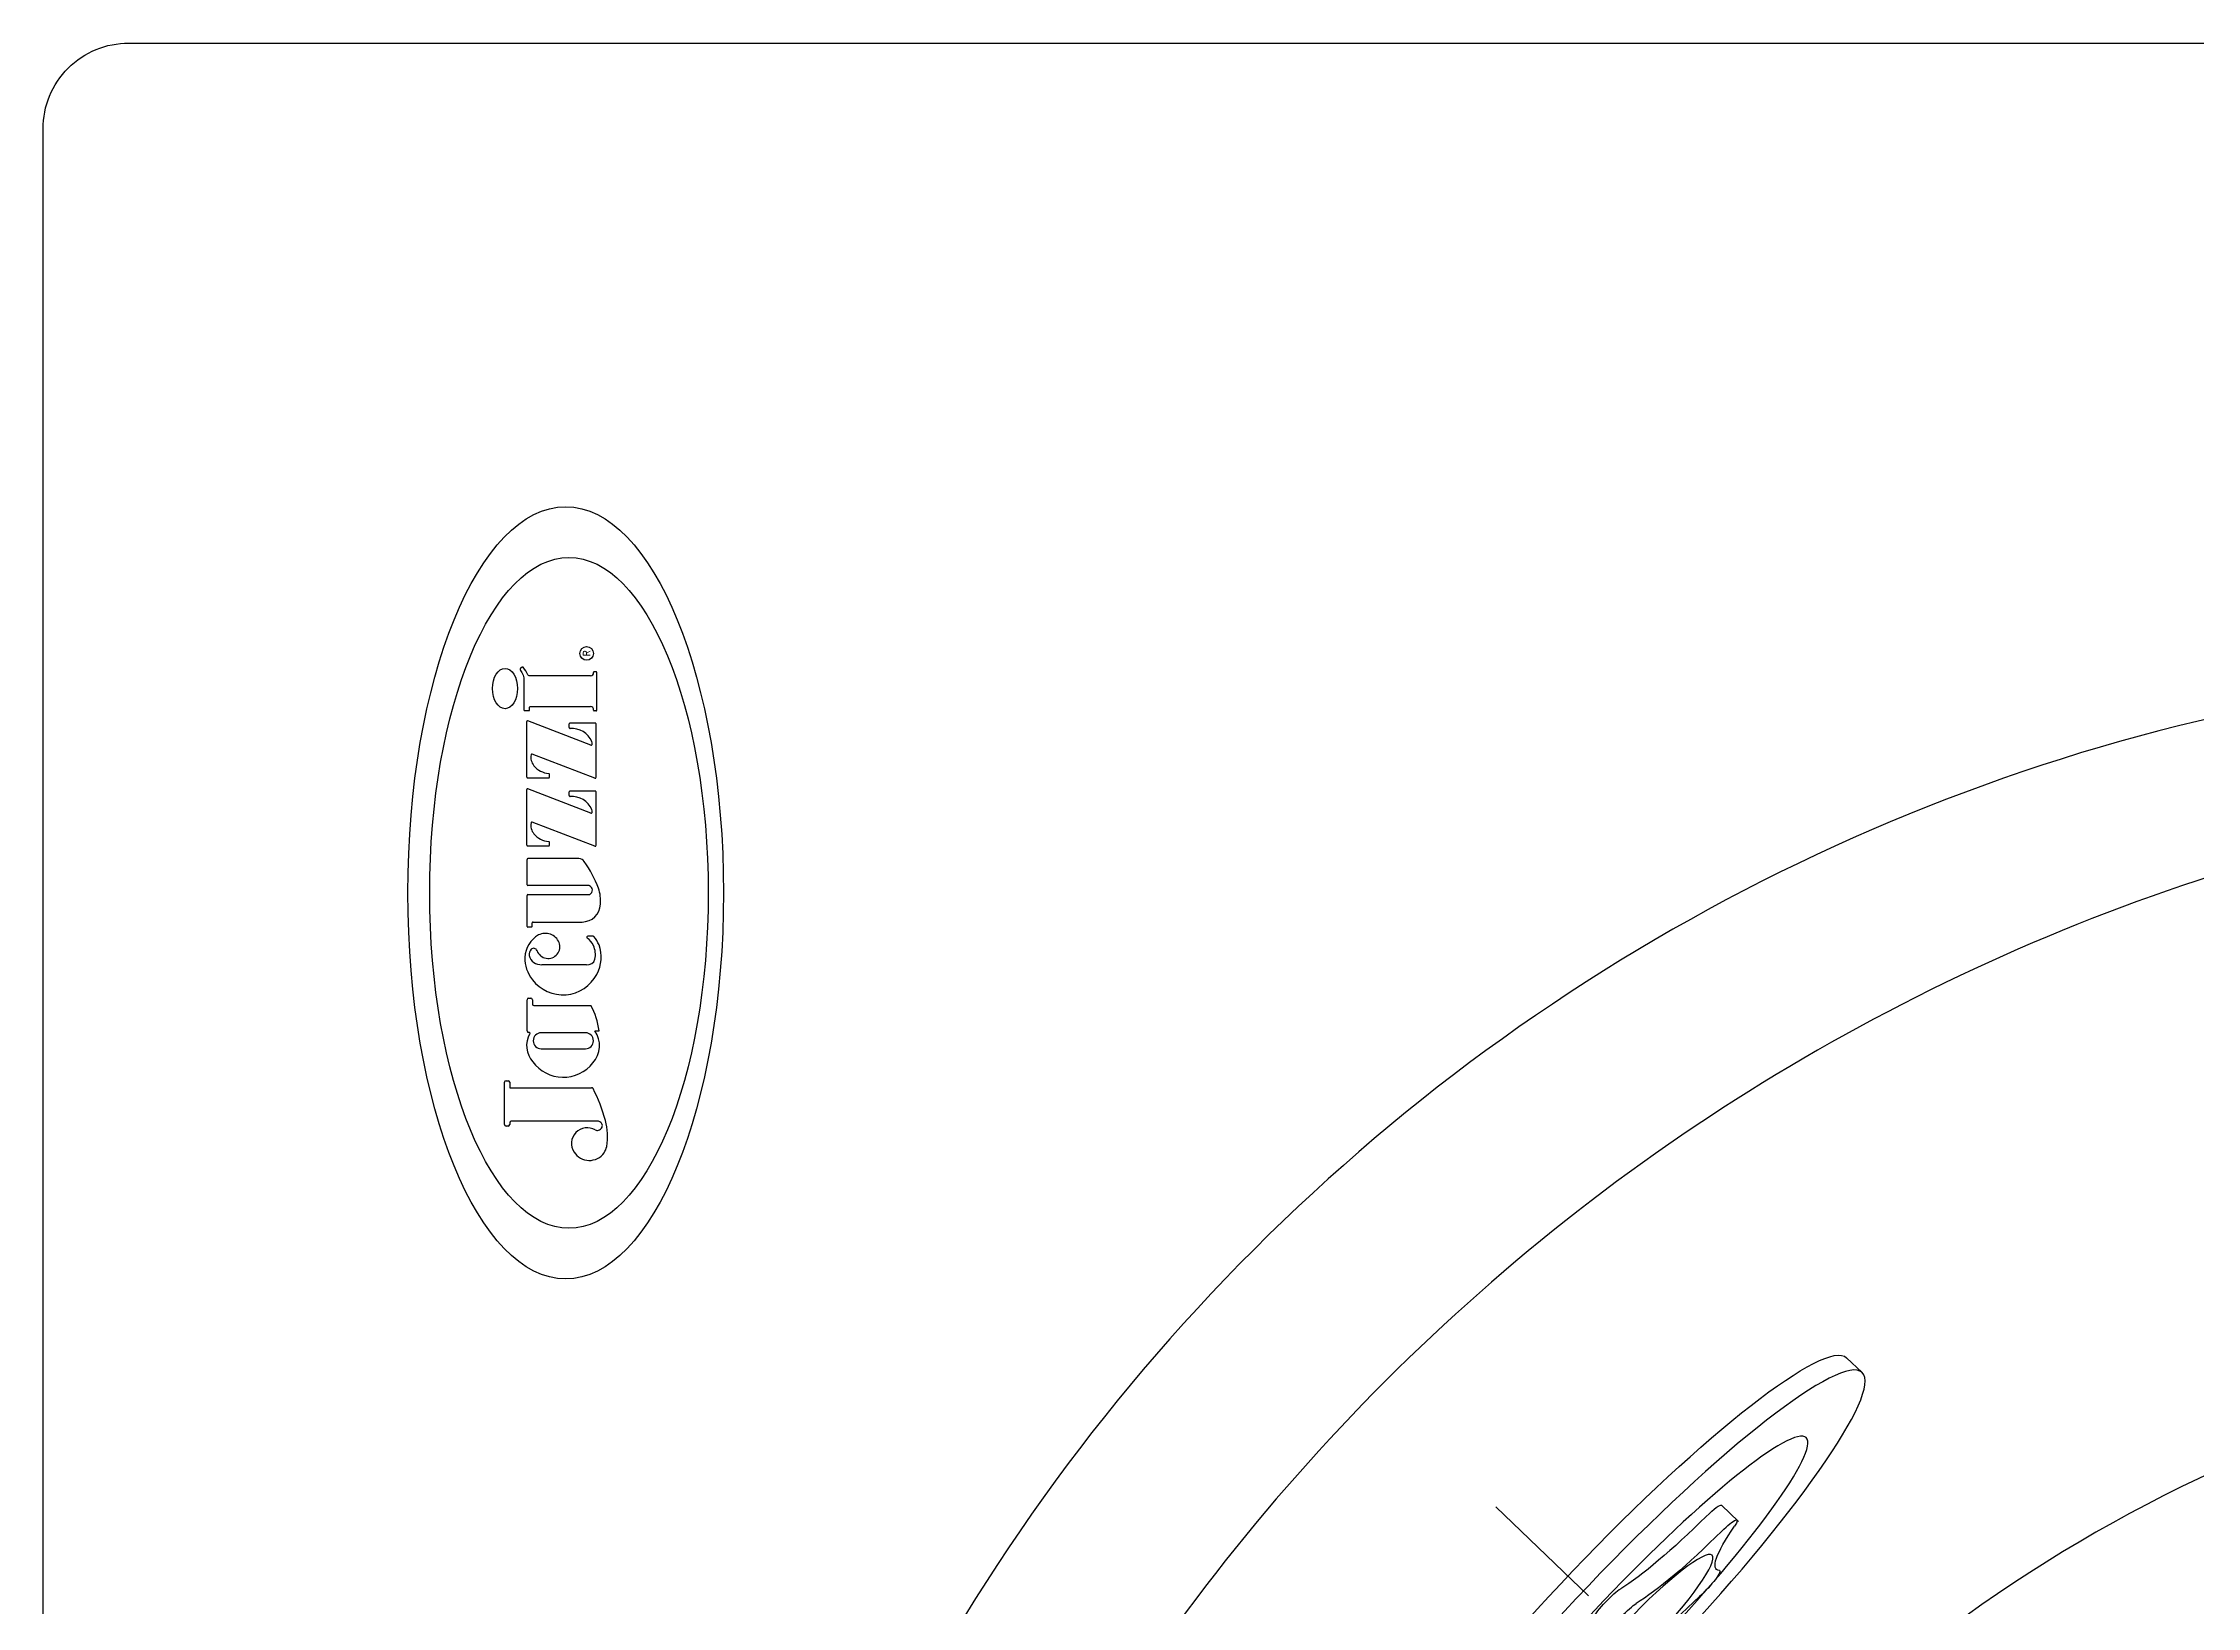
# Model space of a CAD drawing. Header units: millimetres. Extents: x -1239.26 to -1237.76, y 2210.73 to 2212.08.
# Drawn here: x -1239.2624 to -1239.0113, y 2211.8948 to 2212.0771 of the extents above; entities that cross this region are included whole.
import ezdxf
from ezdxf.enums import TextEntityAlignment as Align

# ---------------------------------------------------------------- set-up
doc = ezdxf.new("R2010")
doc.units = ezdxf.units.MM
doc.header["$LTSCALE"] = 10
doc.linetypes.add('CENTER', pattern=[2, 1.25, -0.25, 0.25, -0.25])
for name, color, linetype in [('CONTOR04', 7, 'Continuous'), ('jacuzzi', 1, 'Continuous'), ('LCENTR02', 1, 'CENTER'), ('LCOTA02', 1, 'Continuous')]:
    doc.layers.add(name, color=color, linetype=linetype)
doc.styles.add('ROMANS', font='romans', dxfattribs={"height": 4})

# ---------------------------------------------------------------- blocks, each defined once
blk = doc.blocks.new('PLX')
at = {"layer": 'LCENTR02'}
blk.add_line((21.9688152359513, -2.842170943040401e-14), (-2.026969913490916, 0), dxfattribs=at)
at = {"layer": 'LCOTA02'}
for p, q in [((-0.2835678784762194, 4.085000068219529), (-0.03357106223063511, 4.086261760369865)), ((-0.1443796211879089, 1.83446831677233), (0.1289324568961092, 1.835847677152572))]:
    blk.add_line(p, q, dxfattribs=at)
at = {"layer": 'LCOTA02', "extrusion": (0, 0, -1)}
for centre, major_axis, ratio, start_param, end_param in [((-0.2633808040706072, 0.08505100829052026), (-0.02018707440560891, 3.999949059929008), 0.1500000000000185, 3.141592653589786, 6.283185307179579), ((-0.0133839878251365, 0.08631270044085682), (-0.02018707440570853, 3.999949059929007), 0.1499999999999901, 3.141592653589951, 9.424777960769537), ((0.03661537542404858, 0.08656503887092981), (-0.01514030580423618, 2.999961794946756), 0.1333333333333371, 3.141592653589998, 9.424777960769585), ((-0.1430271426455647, 1.566482715420506), (-0.00135247854232016, 0.2679856013518248), 0.149999999999909, -1.378279017015479, -5.984102102729594e-13), ((-0.4643070302033721, 1.979668546752492), (-0.009588860342579006, 1.899975803466481), 0.1500000000000116, 1.763313636574339, 2.634916078451161), ((-0.2143102139577877, 1.980930238902829), (-0.009588860342576482, 1.899975803466457), 0.1500000000000133, 1.763313636574325, 2.634916078451152), ((0.1866134651713764, 0.0873220541611488), (-0.006308460751825431, 1.249984081227836), 0.1500000000000103, 3.141592653590395, 9.424777960769982), ((0.3709395685734762, 1.003452067396751), (-0.001352478542399201, 0.2679856013517972), 0.1500000000000434, -0.1216419555794492, 2.006597547733546), ((-0.04693520841476584, 0.0861433730379133), (-0.001352478542357786, 0.2679856013518465), 0.1499999999997972, 3.648269228728415, 5.776508732040891)]:
    blk.add_ellipse(centre, major_axis=major_axis, ratio=ratio, start_param=start_param, end_param=end_param, dxfattribs=at)
at = {"layer": 'LCOTA02', "extrusion": (0, 0, -0.9999999999999999)}
for centre, major_axis, ratio, start_param, end_param in [((0.1069696736000196, 1.567744407570871), (-0.001352478542398981, 0.2679856013518874), 0.1499999999998166, -1.378279017015481, 0.7499604862978466), ((0.3206192995002084, 3.155194685062526), (-0.009588860342658927, 1.899975803466241), 0.1500000000000406, 3.019950698010414, 3.891553139887237)]:
    blk.add_ellipse(centre, major_axis=major_axis, ratio=ratio, start_param=start_param, end_param=end_param, dxfattribs=at)
at = {"layer": 'LCOTA02', "extrusion": (0, 0, -0.9999999999999998)}
for centre, major_axis, ratio, start_param, end_param in [((0.6703573046065685, 0.08976342847205387), (-0.009588860342656009, 1.899975803467261), 0.1499999999999184, 4.27658775944645, 5.148190201322977), ((-0.2969320246603502, 0.08488168088754833), (-0.001352478542362281, 0.2679856013518628), 0.1499999999997875, 3.648269228728529, 5.776508732041003)]:
    blk.add_ellipse(centre, major_axis=major_axis, ratio=ratio, start_param=start_param, end_param=end_param, dxfattribs=at)
blk = doc.blocks.new('*E5')
at = {"layer": 'CONTOR04', "xscale": 2.5, "yscale": 2.5, "zscale": 2.5, "rotation": 136.1524688575305}
blk.add_blockref('PLX', (-3337.705675898046, 708.8137311928651), dxfattribs=at)

msp = doc.modelspace()

# ---------------------------------------------------------------- linework, layer by layer
at = {"layer": 'jacuzzi'}
for p, q in [((-1239.197935648053, 2212.003784052352), (-1239.198117448635, 2212.003784052352)), ((-1239.19784433673, 2211.9993053185), (-1239.19784433673, 2212.003692741031)), ((-1239.197935648053, 2211.999214007178), (-1239.198129450377, 2211.999214007178)), ((-1239.205999602815, 2211.991490345382), (-1239.205999602815, 2211.99798703379)), ((-1239.198517001785, 2211.995237209306), (-1239.205875463691, 2211.998072239969)), ((-1239.201073149395, 2211.997278844971), (-1239.201073149395, 2211.99769324406)), ((-1239.197954250796, 2211.997784555382), (-1239.200981838073, 2211.997784555382)), ((-1239.19791874784, 2211.991480279288), (-1239.19791874784, 2211.99769324406)), ((-1239.198073390423, 2211.991374136251), (-1239.205351998693, 2211.994178401313)), ((-1239.205908291493, 2211.99139903406), (-1239.203440498297, 2211.99139903406)), ((-1239.203349186975, 2211.991490345382), (-1239.203349186975, 2211.991826878778)), ((-1239.205999602815, 2211.983559914829), (-1239.205999602815, 2211.990056603236)), ((-1239.198517001785, 2211.987306778752), (-1239.205875463691, 2211.990141809415)), ((-1239.201073149395, 2211.989348414418), (-1239.201073149395, 2211.989762813506)), ((-1239.197954250796, 2211.989854124829), (-1239.200981838073, 2211.989854124829)), ((-1239.19791874784, 2211.983549848734), (-1239.19791874784, 2211.989762813506)), ((-1239.198073390423, 2211.983443705697), (-1239.205351998693, 2211.986247970759)), ((-1239.203349186975, 2211.983559914829), (-1239.203349186975, 2211.983896448224)), ((-1239.205967760349, 2211.978950742433), (-1239.205967760349, 2211.981903106155)), ((-1239.205908291493, 2211.983468603506), (-1239.203440498297, 2211.983468603506)), ((-1239.205967760349, 2211.974093877605), (-1239.205967760349, 2211.977710000492)), ((-1239.205454978937, 2211.974002566284), (-1239.205876449027, 2211.974002566284)), ((-1239.205363667614, 2211.974093877605), (-1239.205363667614, 2211.974514554455)), ((-1239.205272356292, 2211.974605865777), (-1239.199558579491, 2211.974605865777)), ((-1239.198258667649, 2211.972940581706), (-1239.198888032239, 2211.972940581706)), ((-1239.199030844684, 2211.969615352928), (-1239.204249024629, 2211.969615352928)), ((-1239.205967760349, 2211.961924886657), (-1239.205967760349, 2211.965545842711)), ((-1239.205785137705, 2211.965728465355), (-1239.205523129181, 2211.965728465355)), ((-1239.205340506537, 2211.965545842711), (-1239.205340506537, 2211.96503767473)), ((-1239.205157883893, 2211.964855052086), (-1239.198538343671, 2211.964855052086)), ((-1239.205711779412, 2211.961742264013), (-1239.205785137705, 2211.961742264013)), ((-1239.198047789435, 2211.961921394673), (-1239.197574594892, 2211.961921394673)), ((-1239.208409367616, 2211.956107507812), (-1239.208171491123, 2211.956107507812)), ((-1239.20859199026, 2211.950994174997), (-1239.20859199026, 2211.955924885168)), ((-1239.207988868479, 2211.955924885168), (-1239.207988868479, 2211.955290050701)), ((-1239.207988868479, 2211.955290050701), (-1239.198440151176, 2211.955290050701)), ((-1239.207988868479, 2211.951187925984), (-1239.207988868479, 2211.950994174997)), ((-1239.197635971468, 2211.951370548628), (-1239.207806245835, 2211.951370548628)), ((-1239.208171491123, 2211.950811552352), (-1239.208409367616, 2211.950811552352))]:
    msp.add_line(p, q, dxfattribs=at)
at = {"layer": 'jacuzzi', "color": 3}
msp.add_lwpolyline([(-1237.922378007086, 2210.727064445345), (-1239.252378007123, 2210.727064445291, -0.4142135624072547), (-1239.262378007126, 2210.737064445289), (-1239.262378007179, 2212.067064445258, -0.4142135623912425), (-1239.252378007178, 2212.077064445259), (-1238.912378007148, 2212.077064445273, -0.2716147161282884), (-1237.912378007102, 2211.077064445335), (-1237.912378007087, 2210.737064445346, -0.4142135623748307)], format="xyb", close=True, dxfattribs=at)
at = {"layer": 'jacuzzi'}
for points in [[(-1239.198573098748, 2212.003298739633), (-1239.205703066659, 2212.003298739633, -0.3094083360235544), (-1239.20587329551, 2212.003415232341, 0.09070134790707648), (-1239.206415780579, 2212.004297193624, 0.3650174520151336), (-1239.20653230057, 2212.004313431742), (-1239.206698345971, 2212.004208979292, 0.4518071014289208), (-1239.20674216831, 2212.003938414411, -0.1780066821811962), (-1239.206334452523, 2212.002770298265)], [(-1239.206334452523, 2212.002829476408), (-1239.206334452523, 2211.999338741745, 0.414213562373095), (-1239.206243141201, 2211.999247430423), (-1239.205759120892, 2211.999247430423, 0.4142135623730986), (-1239.20566780957, 2211.999338741745), (-1239.20566780957, 2211.999641432454, -0.4142135623730951), (-1239.205576498248, 2211.999732743776), (-1239.198581752917, 2211.999732743776)], [(-1239.197645175584, 2211.97853527371, 0.06297410020895881), (-1239.199293881218, 2211.981652857013, 0.2578294972287946), (-1239.199912225661, 2211.981994417477), (-1239.205876449027, 2211.981994417477)], [(-1239.205876449027, 2211.977801311814), (-1239.198731461013, 2211.977801311814, 0.1354836439385169), (-1239.198637778942, 2211.977827171263, 0.5973092542928814), (-1239.198683177712, 2211.978841315319, 0.1127702397822963), (-1239.198762477936, 2211.978859431111), (-1239.205876449027, 2211.978859431111)], [(-1238.544341899284, 2211.663511416666, 0.02155520901884301), (-1238.557268998458, 2211.691246950177, 0.07668617521365508), (-1238.641868654794, 2211.806712610156, 0.07668617521368212), (-1238.757334314786, 2211.891312266483, 0.08663615332556553), (-1238.873776393445, 2211.928151719291, 0.1058079774062264), (-1238.985632330356, 2211.919492456447, 0.2085701156372283), (-1239.093231231843, 2211.828985130999, 0.1249711416915278)]]:
    msp.add_lwpolyline(points, format="xyb", dxfattribs=at)
msp.add_lwpolyline([(-1239.199159743614, 2211.961688332063), (-1239.204325464657, 2211.961688332063, 1.000000000000098), (-1239.204325464657, 2211.959837317459), (-1239.199159743614, 2211.959837317459, 0.999999999999902)], format="xyb", close=True, dxfattribs=at)
msp.add_circle((-1239.199018834005, 2212.005916359041), 0.0007946180293242685, dxfattribs=at)
for centre, radius, start, end in [((-1239.198117448635, 2212.003692741031), 9.131132210184679e-05, 90, 183.6111512515456), ((-1239.197935648053, 2212.003692741031), 9.131132210184679e-05, 0, 90), ((-1239.198573098748, 2212.003663984922), 0.0003652452884073872, 270, 3.611151251545604), ((-1238.9571539388, 2211.772365542356), 0.2320450522945128, 97.58595031373223, 135.000000002303), ((-1239.198581752917, 2211.999367498488), 0.0003652452884073872, 352.1723671033967, 90), ((-1239.198129450377, 2211.9993053185), 9.131132210184679e-05, 172.1723671033967, 270), ((-1239.197935648053, 2211.9993053185), 9.131132210184679e-05, 270, 0), ((-1239.205908291493, 2211.99798703379), 9.131132210184679e-05, 68.92957839446858, 180), ((-1239.200981838073, 2211.99769324406), 9.131132210184679e-05, 90, 180), ((-1239.20095940106, 2211.997278844971), 0.0001137483352692087, 180, 273.7772136246144), ((-1239.200779414958, 2211.994552629002), 0.002618402559567978, 24.82753457106843, 93.77721362461436), ((-1239.198010059162, 2211.99769324406), 9.131132210184679e-05, 0, 90), ((-1239.203931848501, 2211.993823500066), 0.001595818341489891, 170.3374469755567, 219.0048283557667), ((-1239.205392892941, 2211.994072258276), 0.0001137483352692087, 68.92957839446858, 170.3374469755567), ((-1239.198476107537, 2211.995343352342), 0.0001137483352692087, 248.9295783944686, 4.074320267933285), ((-1239.200789631134, 2211.995178559115), 0.002433133650393288, 4.074320267933285, 11.22180503010599), ((-1239.205908291493, 2211.991490345382), 9.131132210184679e-05, 180, 270), ((-1239.20321171827, 2211.994473136018), 0.002564817003629913, 220.1573304576374, 265.0588259782109), ((-1239.203440498297, 2211.991490345382), 9.131132210184679e-05, 270, 0), ((-1239.203440498297, 2211.991826878778), 9.131132210184679e-05, 0, 85.05882597821088), ((-1239.198032496175, 2211.991480279288), 0.0001137483352692087, 248.9295783944686, 0), ((-1239.205908291493, 2211.990056603236), 9.131132210184679e-05, 68.92957839446858, 180), ((-1239.200981838073, 2211.989762813506), 9.131132210184679e-05, 90, 180), ((-1239.20095940106, 2211.989348414418), 0.0001137483352692087, 180, 273.7772136246144), ((-1239.200779414958, 2211.986622198448), 0.002618402559567978, 24.82753457106843, 93.77721362461436), ((-1239.198010059162, 2211.989762813506), 9.131132210184679e-05, 0, 90), ((-1239.203931848501, 2211.985893069513), 0.001595818341489891, 170.3374469755567, 219.0048283557667), ((-1239.205392892941, 2211.986141827723), 0.0001137483352692087, 68.92957839446858, 170.3374469755567), ((-1239.198476107537, 2211.987412921789), 0.0001137483352692087, 248.9295783944686, 4.074320267933285), ((-1239.200789631134, 2211.987248128562), 0.002433133650393288, 4.074320267933285, 11.22180503010599), ((-1239.20321171827, 2211.986542705464), 0.002564817003629913, 220.1573304576374, 265.0588259782109), ((-1239.203440498297, 2211.983896448224), 9.131132210184679e-05, 0, 85.05882597821088), ((-1239.205908291493, 2211.983559914829), 9.131132210184679e-05, 180, 270), ((-1239.205876449027, 2211.981903106155), 9.131132210184679e-05, 90, 180), ((-1239.203440498297, 2211.983559914829), 9.131132210184679e-05, 270, 0), ((-1239.198032496175, 2211.983549848734), 0.0001137483352692087, 248.9295783944686, 0), ((-1238.935665571117, 2211.750877174675), 0.2407529872499562, 106.5064467152418, 135.000000002303), ((-1239.205876449027, 2211.978950742433), 9.131132210184679e-05, 180, 270), ((-1239.205876449027, 2211.977710000492), 9.131132210184679e-05, 90, 180), ((-1239.199558579491, 2211.976748355786), 0.002142490008340894, 270, 357.9232434364041), ((-1239.201605711318, 2211.977105477783), 0.004210719616933718, 354.0735751932643, 19.85012665548792), ((-1239.205876449027, 2211.974093877605), 9.131132210184679e-05, 180, 270), ((-1239.205454978937, 2211.974093877605), 9.131132210184679e-05, 270, 0), ((-1239.205272356292, 2211.974514554455), 9.131132210184679e-05, 90, 180), ((-1239.203067630557, 2211.970344845422), 0.003161342102217564, 119.5271952402069, 177.5018600182023), ((-1239.2047376883, 2211.970807602808), 0.0009751467484001063, 140.7809822874026, 186.3414126856423), ((-1239.205201956747, 2211.971123534194), 0.0004185558595284397, 19.02952588393221, 134.0872603867018), ((-1239.203511419885, 2211.971738559233), 0.001380457022834059, 200.2833129675662, 20.73429838228338), ((-1239.203845848136, 2211.97149016001), 0.001784805878712276, 24.39357662993397, 115.9071790503148), ((-1239.198888032239, 2211.972826833371), 0.0001137483352692087, 90, 234.8583959654964), ((-1239.200216805525, 2211.970939095447), 0.002194756140993057, 25.27035704611763, 54.85839596549638), ((-1239.198258667649, 2211.972826833371), 0.0001137483352692103, 39.13116326195875, 90), ((-1239.200656313607, 2211.970785520806), 0.002658211280389273, 348.5771955043429, 24.21966711024976), ((-1239.201805788329, 2211.969964320097), 0.004671822421312497, 25.003079918533, 38.90894689144675), ((-1239.201600844147, 2211.970524572523), 0.004270101185598678, 331.6823638145836, 19.34326404264489), ((-1239.202246004802, 2211.970385343954), 0.003981152496940811, 178.5996182750773, 218.9527124880235), ((-1239.204560066715, 2211.970842980665), 0.00115569363346554, 187.1119912545496, 237.2426257202286), ((-1239.204215129202, 2211.971581641168), 0.001966580366937754, 240.4372877155568, 269.0124171279417), ((-1239.198934842899, 2211.970537161139), 0.0009267937852254161, 264.0543607978454, 342.5388805232629), ((-1239.201787748362, 2211.970573601141), 0.004458128185022864, 217.1313435224022, 332.2671173142897), ((-1239.205785137705, 2211.965545842711), 0.0001826226442036936, 90, 180), ((-1239.205523129181, 2211.965545842711), 0.0001826226442036936, 0, 90), ((-1239.205157883893, 2211.96503767473), 0.0001826226442036936, 180, 270), ((-1239.205017003711, 2211.961101587411), 0.007487424989652662, 6.285987207750274, 30.08620849495176), ((-1239.203221236967, 2211.960193036779), 0.002795535711902406, 149.9230624304604, 222.2760927084532), ((-1239.205785137705, 2211.961924886657), 0.0001826226442036942, 180, 270), ((-1239.205711779412, 2211.961650952691), 9.131132210183588e-05, 321.4553082862465, 90), ((-1239.200571725654, 2211.960204162427), 0.003052726752235345, 318.3998639982829, 34.23053364022931), ((-1239.208409367616, 2211.955924885168), 0.0001826226442036942, 90, 180), ((-1239.208171491123, 2211.955924885168), 0.0001826226442037007, 0, 90), ((-1239.201737635686, 2211.960922025713), 0.004407590457812604, 216.3033049304587, 321.4856399114129), ((-1239.198440151176, 2211.955107428057), 0.000182622644203733, 28.82315385364496, 90), ((-1239.216455044907, 2211.945996969742), 0.02037005463931071, 15.56043120078102, 26.84444729689072), ((-1239.208409367616, 2211.950994174997), 0.0001826226442037007, 180, 270), ((-1239.208171491123, 2211.950994174997), 0.0001826226442036942, 270, 0), ((-1239.207806245835, 2211.951187925984), 0.0001826226442036942, 90, 180), ((-1239.197723228727, 2211.950810503647), 0.0005668017381468961, 50.21994185625408, 81.14428635133994), ((-1239.19777707315, 2211.950806742268), 0.0006054000812542781, 27.20292945585927, 46.52893038026277), ((-1239.197643302447, 2211.950875499717), 0.0004549933410768348, 336.1282521300505, 27.20292945585927), ((-1239.203498312679, 2211.949622714621), 0.006915610412467943, 350.1754031175445, 15.41833206228308), ((-1239.198947372195, 2211.948781777483), 0.001842509620609125, 59.38818915688929, 213.2376042194277), ((-1239.19777744041, 2211.950759093713), 0.0004549933410768348, 239.3881891568893, 285.775163683822), ((-1239.197834190651, 2211.950959977141), 0.000663738978986062, 285.775163683822, 336.1282521300505), ((-1239.198716418764, 2211.948921783979), 0.002112440750412113, 212.9803058270475, 324.8088523727787), ((-1239.198477404487, 2211.948753233252), 0.001819973364307339, 324.8088523727787, 350.1754031175445), ((-1238.9571539388, 2211.772365542356), 0.2320450522945122, 135.000000002303, 172.4140496871277), ((-1238.935665571117, 2211.750877174675), 0.2407529872499755, 135.000000002303, 163.4935532888063)]:
    msp.add_arc(centre, radius, start, end, dxfattribs=at)
for centre, major_axis, ratio in [((-1239.201464866447, 2211.978004743875), (-1.097948349123342e-13, -0.04499999999916325), 0.408775862532236), ((-1239.201084402605, 2211.978004743875), (-2.758845229399452e-13, -0.03909378534626739), 0.4152232477443688), ((-1239.208536088445, 2212.001823696541), (7.558890730029864e-13, -0.002350078367271635), 0.6218033984153379)]:
    msp.add_ellipse(centre, major_axis=major_axis, ratio=ratio, dxfattribs=at)

# ---------------------------------------------------------------- block references
at = {"layer": 'jacuzzi', "xscale": 0.00400000000036016, "yscale": 0.003999999999905413, "zscale": 0.004000000000249539, "rotation": 180}
msp.add_blockref('*E5', (-1252.429234077808, 2214.727639954819), dxfattribs=at)

# ---------------------------------------------------------------- texts
at = {"layer": 'jacuzzi', "style": 'ROMANS'}
msp.add_text('R', height=0.0007962383467656764, rotation=90, dxfattribs=at).set_placement((-1239.199018834005, 2212.005916359041), align=Align.MIDDLE_CENTER)

doc.saveas('drawing.dxf')
